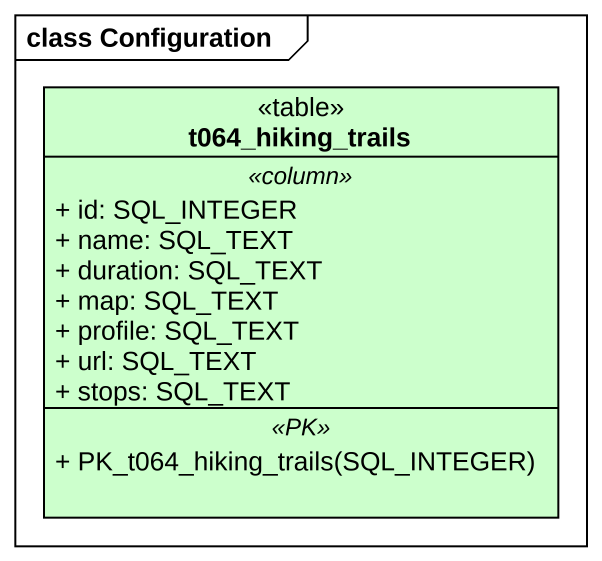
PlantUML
@startuml
mainframe class Configuration
hide circle
hide empty members
skinparam classAttributeIconSize 0
class t064_hiking_trails <<table>> #CCFFCC {
  .. <<column>> ..
  + id: SQL_INTEGER
  + name: SQL_TEXT
  + duration: SQL_TEXT
  + map: SQL_TEXT
  + profile: SQL_TEXT
  + url: SQL_TEXT
  + stops: SQL_TEXT
  .. <<PK>> ..
  + PK_t064_hiking_trails(SQL_INTEGER)
}
@enduml
